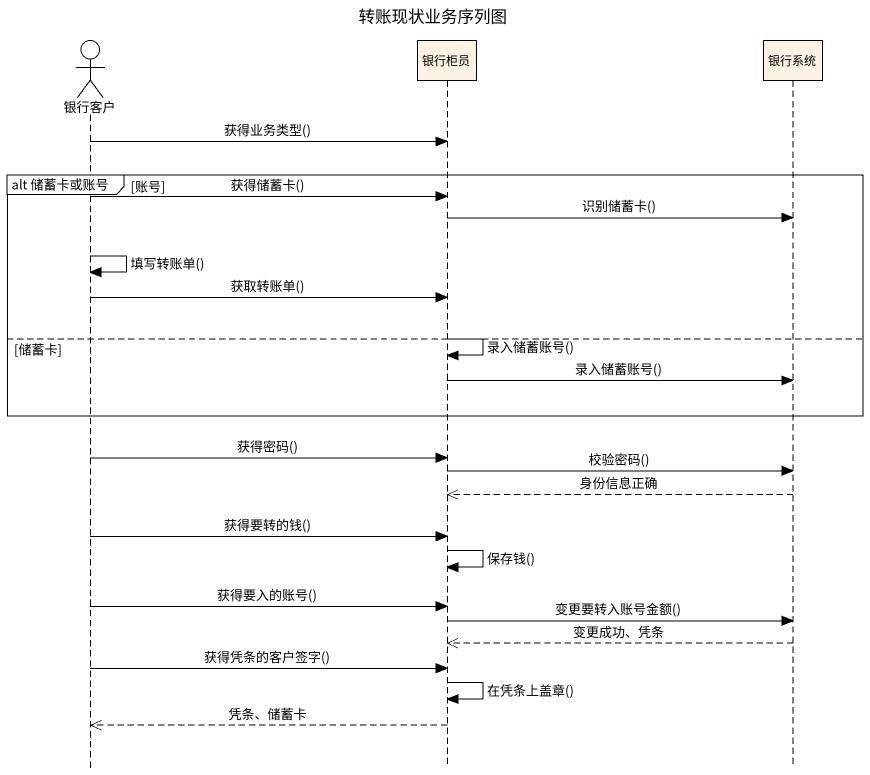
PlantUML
@startuml
title 转账现状业务序列图
hide footbox
actor 银行客户
participant 银行柜员
participant 银行系统

银行客户 -> 银行柜员 : 获得业务类型()
group alt 储蓄卡或账号 [账号]
  银行客户 -> 银行柜员 : 获得储蓄卡()
  银行柜员 -> 银行系统 : 识别储蓄卡()
  银行客户 -> 银行客户 : 填写转账单()
  银行客户 -> 银行柜员 : 获取转账单()
else 储蓄卡
  银行柜员 -> 银行柜员 : 录入储蓄账号()
  银行柜员 -> 银行系统 : 录入储蓄账号()
end
银行客户 -> 银行柜员 : 获得密码()
银行柜员 -> 银行系统 : 校验密码()
银行系统 -->> 银行柜员 : 身份信息正确
银行客户 -> 银行柜员 : 获得要转的钱()
银行柜员 -> 银行柜员 : 保存钱()
银行客户 -> 银行柜员 : 获得要入的账号()
银行柜员 -> 银行系统 : 变更要转入账号金额()
银行系统 -->> 银行柜员 : 变更成功、凭条
银行客户 -> 银行柜员 : 获得凭条的客户签字()
银行柜员 -> 银行柜员 : 在凭条上盖章()
银行柜员 -->> 银行客户 : 凭条、储蓄卡
@enduml
